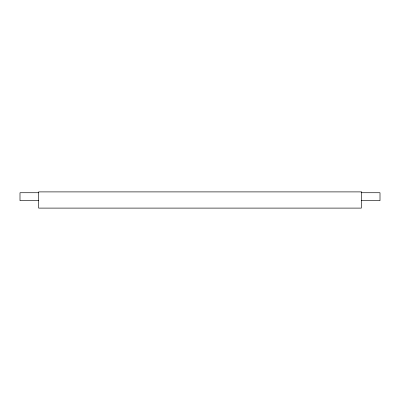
<?xml version="1.0" encoding="UTF-8"?>
<svg xmlns="http://www.w3.org/2000/svg" width="400" height="400" viewBox="0 0 400 400"><rect width="100%" height="100%" fill="white"/><g stroke="black" fill="none" stroke-linecap="round" stroke-linejoin="round"><path stroke-width="0.6" d="M38.63 192.73L20 192.73L20 200.68L38.63 200.68M361.37 192.73L380 192.73L380 200.68L361.37 200.68M361.37 191.895L38.63 191.895L38.63 208.105L361.37 208.105L361.37 191.895"/></g></svg>
